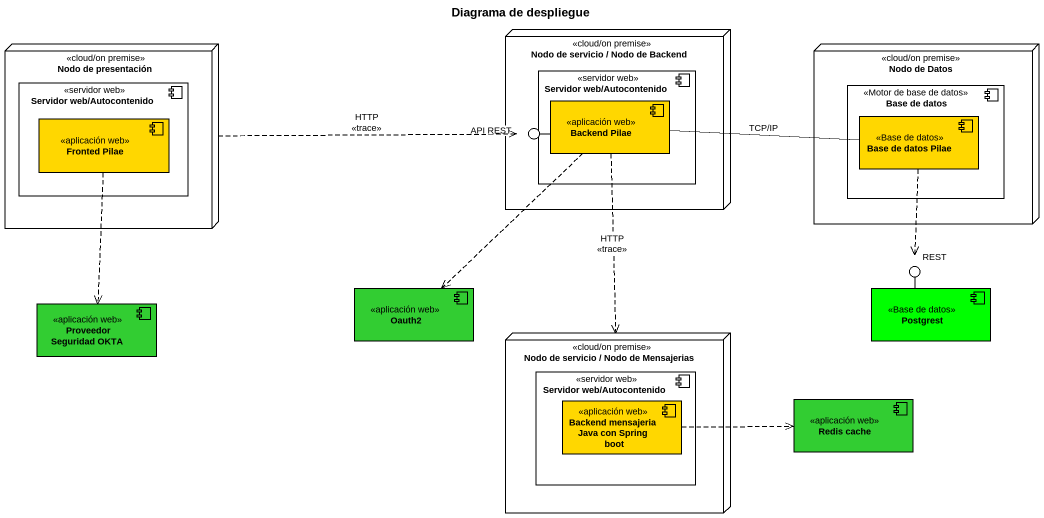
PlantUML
@startuml
title Diagrama de despliegue
node "Nodo de presentación" as Nodo_de_presentación <<cloud/on premise>> {
  component "Servidor web/Autocontenido" as Servidor_web_Autocontenido <<servidor web>> {
    component "Fronted Pilae" as Fronted_Pilae <<aplicación web>> #FFD700
  }
}
node "Nodo de servicio / Nodo de Backend" as Nodo_de_servicio_Nodo_de <<cloud/on premise>> {
  component "Servidor web/Autocontenido" as Servidor_web_Autocontenido_2 <<servidor web>> {
    component "Backend Pilae" as Backend_Pilae <<aplicación web>> #FFD700
  }
}
node "Nodo de Datos" as Nodo_de_Datos <<cloud/on premise>> {
  component "Base de datos" as Base_de_datos <<Motor de base de datos>> {
    component "Base de datos Pilae" as Base_de_datos_Pilae <<Base de datos>> #FFD700
  }
}
() "API REST" as API_REST
() REST
component Oauth2 <<aplicación web>> #32CD32
component Postgrest <<Base de datos>> #00FF00
component "Proveedor Seguridad OKTA" as Proveedor_Seguridad_OKTA <<aplicación web>> #32CD32
node "Nodo de servicio / Nodo de Mensajerias" as Nodo_de_servicio_Nodo_de_2 <<cloud/on premise>> {
  component "Servidor web/Autocontenido" as Servidor_web_Autocontenido_3 <<servidor web>> {
    component "Backend mensajeria Java con Spring boot" as Backend_mensajeria_Java_con <<aplicación web>> #FFD700
  }
}
component "Redis cache" as Redis_cache <<aplicación web>> #32CD32
Backend_Pilae -left- API_REST
Postgrest -up- REST
Nodo_de_presentación .right.> API_REST : HTTP\n<<trace>>
Backend_Pilae -right- Base_de_datos_Pilae : TCP/IP
Backend_Pilae ..> Oauth2
Backend_Pilae ..> Nodo_de_servicio_Nodo_de_2 : HTTP\n<<trace>>
Fronted_Pilae ..> Proveedor_Seguridad_OKTA
Base_de_datos_Pilae ..> REST
Backend_mensajeria_Java_con .right.> Redis_cache
@enduml
